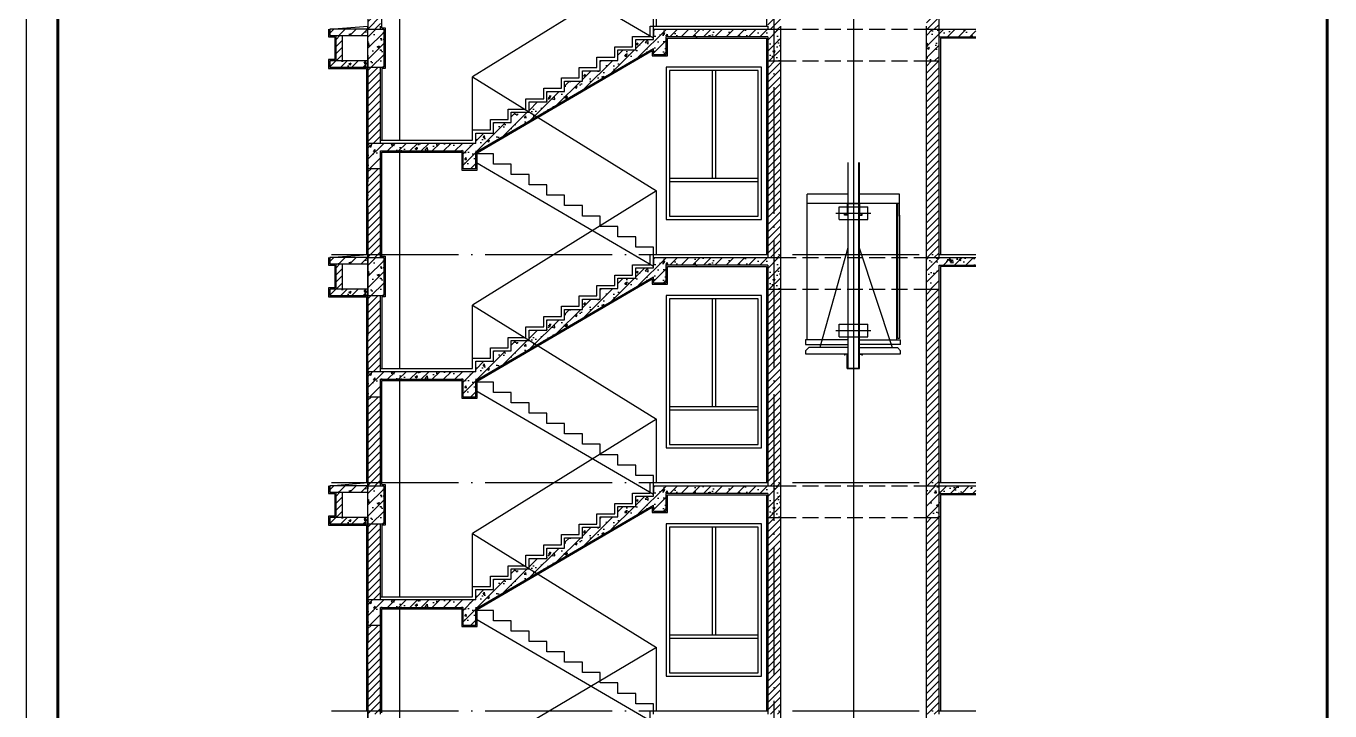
# Model space of a CAD drawing. Extents: x -1041549 to 749950, y -354245 to 17554.
# Drawn here: x -733762 to -713219, y -229986 to -219186 of the extents above; entities that cross this region are included whole.
import ezdxf

# ---------------------------------------------------------------- set-up
doc = ezdxf.new("R2010")
doc.units = 0
doc.header["$LTSCALE"] = 1000
doc.header["$MEASUREMENT"] = 0
doc.linetypes.add('DASH', pattern=[0.35, 0.25, -0.1])
doc.linetypes.add('DOTE', pattern=[2.42, 2, -0.2, 0.02, -0.2])
for name, color, linetype in [('DOTE', 1, 'Continuous'), ('FIT', 1, 'Continuous'), ('PUB_TITLE', 4, 'Continuous'), ('S_STAIR', 2, 'Continuous'), ('WALL', 4, 'Continuous')]:
    doc.layers.add(name, color=color, linetype=linetype)
pattern_1 = [(45, (-84822.1, -167830.22), (-88.388348, 88.388348), []), (50, (-84822.1, -167830.22), (358.63009, -31.37607), [37.5, -412.5]), (355, (-84822.1, -167830.22), (-69.37567, 376.09607), [30, -330]), (100.4514, (-84792.2, -167832.84), (289.2547, 344.71977), [31.8701, -350.57106]), (46.1842, (-84822.1, -167730.2), (533.62052, -82.7595), [56.25, -618.75]), (96.6356, (-84777.63, -167737.1), (467.33135, 487.05894), [47.80514, -525.8565]), (351.1842, (-84822.1, -167730.2), (467.33097, 487.0593), [45, -495]), (21, (-84772.1, -167755.22), (298.45353, -201.30945), [37.5, -412.5]), (326, (-84772.1, -167755.22), (121.65767, 362.57502), [30, -330]), (71.4514, (-84747.23, -167772), (420.11131, 161.26525), [31.8701, -350.57106]), (37.5, (-84822.1, -167830.22), (6.079928, 166.446927), [0, -326, 0, -335, 0, -331.25]), (7.5, (-84822.1, -167830.22), (131.53477, 197.205856), [0, -191, 0, -318.5, 0, -126.25]), (327.5, (-84933.6, -167830.22), (266.911218, -11.277436), [0, -125, 0, -390, 0, -517.5]), (317.5, (-84983.6, -167830.22), (291.593085, 50.05249), [0, -162.5, 0, -259, 0, -367.5])]
pattern_2 = [(45, (-84822.1, -164230.22), (-88.388348, 88.388348), []), (50, (-84822.1, -164230.22), (358.63009, -31.37607), [37.5, -412.5]), (355, (-84822.1, -164230.22), (-69.37567, 376.09607), [30, -330]), (100.4514, (-84792.2, -164232.84), (289.2547, 344.71977), [31.8701, -350.57106]), (46.1842, (-84822.1, -164130.2), (533.62052, -82.7595), [56.25, -618.75]), (96.6356, (-84777.63, -164137.1), (467.33135, 487.05894), [47.80514, -525.8565]), (351.1842, (-84822.1, -164130.2), (467.33097, 487.0593), [45, -495]), (21, (-84772.1, -164155.22), (298.45353, -201.30945), [37.5, -412.5]), (326, (-84772.1, -164155.22), (121.65767, 362.57502), [30, -330]), (71.4514, (-84747.23, -164172), (420.11131, 161.26525), [31.8701, -350.57106]), (37.5, (-84822.1, -164230.22), (6.079928, 166.446927), [0, -326, 0, -335, 0, -331.25]), (7.5, (-84822.1, -164230.22), (131.53477, 197.205856), [0, -191, 0, -318.5, 0, -126.25]), (327.5, (-84933.6, -164230.22), (266.911218, -11.277436), [0, -125, 0, -390, 0, -517.5]), (317.5, (-84983.6, -164230.22), (291.593085, 50.05249), [0, -162.5, 0, -259, 0, -367.5])]
pattern_3 = [(45, (-84822.1, -160630.22), (-88.388348, 88.388348), []), (50, (-84822.1, -160630.22), (358.63009, -31.37607), [37.5, -412.5]), (355, (-84822.1, -160630.22), (-69.37567, 376.09607), [30, -330]), (100.4514, (-84792.2, -160632.84), (289.2547, 344.71977), [31.8701, -350.57106]), (46.1842, (-84822.1, -160530.2), (533.62052, -82.7595), [56.25, -618.75]), (96.6356, (-84777.63, -160537.1), (467.33135, 487.05894), [47.80514, -525.8565]), (351.1842, (-84822.1, -160530.2), (467.33097, 487.0593), [45, -495]), (21, (-84772.1, -160555.22), (298.45353, -201.30945), [37.5, -412.5]), (326, (-84772.1, -160555.22), (121.65767, 362.57502), [30, -330]), (71.4514, (-84747.23, -160572), (420.11131, 161.26525), [31.8701, -350.57106]), (37.5, (-84822.1, -160630.22), (6.079928, 166.446927), [0, -326, 0, -335, 0, -331.25]), (7.5, (-84822.1, -160630.22), (131.53477, 197.205856), [0, -191, 0, -318.5, 0, -126.25]), (327.5, (-84933.6, -160630.22), (266.911218, -11.277436), [0, -125, 0, -390, 0, -517.5]), (317.5, (-84983.6, -160630.22), (291.593085, 50.05249), [0, -162.5, 0, -259, 0, -367.5])]
pattern_4 = [(45, (-193013.43, -165294.83), (-88.388348, 88.388348), []), (50, (-193013.43, -165294.83), (358.63009, -31.37607), [37.5, -412.5]), (355, (-193013.43, -165294.83), (-69.37567, 376.09607), [30, -330]), (100.4514, (-192983.55, -165297.44), (289.2547, 344.71977), [31.8701, -350.57106]), (46.1842, (-193013.43, -165194.83), (533.62052, -82.7595), [56.25, -618.75]), (96.6356, (-192968.97, -165201.7), (467.33135, 487.05894), [47.80514, -525.8565]), (351.1842, (-193013.43, -165194.8), (467.331, 487.0593), [45, -495]), (21, (-192963.43, -165219.83), (298.45353, -201.30945), [37.5, -412.5]), (326, (-192963.43, -165219.83), (121.65767, 362.57502), [30, -330]), (71.4514, (-192938.56, -165236.6), (420.11131, 161.26525), [31.8701, -350.57106]), (37.5, (-193013.43, -165294.83), (6.079928, 166.446927), [0, -326, 0, -335, 0, -331.25]), (7.5, (-193013.43, -165294.83), (131.53477, 197.205856), [0, -191, 0, -318.5, 0, -126.25]), (327.5, (-193124.93, -165294.83), (266.911218, -11.277436), [0, -125, 0, -390, 0, -517.5]), (317.5, (-193174.93, -165294.83), (291.59308, 50.05249), [0, -162.5, 0, -259, 0, -367.5])]
pattern_5 = [(45, (-193013.43, -165294.83), (-56.126601, 56.126601), [])]
pattern_6 = [(45, (-193013.43, -161694.83), (-56.126601, 56.126601), [])]
pattern_7 = [(45, (-193013.43, -158094.83), (-56.126601, 56.126601), [])]
pattern_8 = [(45, (-193013.43, -154494.83), (-56.126601, 56.126601), [])]

msp = doc.modelspace()

# ---------------------------------------------------------------- hatches: boundary and pattern name
h = msp.add_hatch()
h.set_pattern_fill('ANSI31', color=8, scale=50)
h.set_pattern_definition(pattern_8)
h.paths.add_polyline_path([(-721876.4, -216135.8), (-722076.4, -216135.8), (-722076.4, -219185.7), (-722076.4, -219235.8), (-721876.4, -219235.8), (-721876.4, -219185.7)])
h = msp.add_hatch()
h.set_pattern_fill('ANSI31', color=8, scale=50)
h.set_pattern_definition(pattern_8)
h.paths.add_polyline_path([(-719376.4, -216135.8), (-719576.4, -216135.8), (-719576.4, -219185.7), (-719576.4, -219235.8), (-719376.4, -219235.8), (-719376.4, -219185.7)])
h = msp.add_hatch()
h.set_pattern_fill('ANSI31', color=8, scale=50)
h.set_pattern_definition([(45, (-193013.43, -166894.91), (-56.126601, 56.126601), [])])
h.paths.add_polyline_path([(-728176.4, -217835.8), (-728376.4, -217835.8), (-728376.4, -219235.7), (-728176.4, -219235.7)])
h = msp.add_hatch()
h.set_pattern_fill('钢筋混凝土', color=8, scale=50)
h.set_pattern_definition(pattern_3)
h.paths.add_polyline_path([(-728976.4, -219235.7), (-728376.4, -219235.7), (-728376.4, -219335.7), (-728976.4, -219335.7)])
h = msp.add_hatch()
h.set_pattern_fill('ANSI31', color=8, scale=50)
h.set_pattern_definition([(45, (-84822.1, -160630.22), (-56.126601, 56.126601), [])])
h.paths.add_polyline_path([(-728876.4, -219335.7), (-728776.4, -219335.7), (-728776.4, -219735.7), (-728876.4, -219735.7)])
h = msp.add_hatch()
h.set_pattern_fill('钢筋混凝土', color=8, scale=50)
h.set_pattern_definition([(45, (-193013.43, -168894.83), (-88.388348, 88.388348), []), (50, (-193013.43, -168894.83), (358.63009, -31.37607), [37.5, -412.5]), (355, (-193013.43, -168894.83), (-69.37567, 376.09607), [30, -330]), (100.4514, (-192983.55, -168897.44), (289.2547, 344.71977), [31.8701, -350.57106]), (46.1842, (-193013.43, -168794.83), (533.62052, -82.7595), [56.25, -618.75]), (96.6356, (-192968.97, -168801.7), (467.33135, 487.05894), [47.80514, -525.8565]), (351.1842, (-193013.43, -168794.8), (467.331, 487.0593), [45, -495]), (21, (-192963.43, -168819.83), (298.45353, -201.30945), [37.5, -412.5]), (326, (-192963.43, -168819.83), (121.65767, 362.57502), [30, -330]), (71.4514, (-192938.56, -168836.6), (420.11131, 161.26525), [31.8701, -350.57106]), (37.5, (-193013.43, -168894.83), (6.079928, 166.446927), [0, -326, 0, -335, 0, -331.25]), (7.5, (-193013.43, -168894.83), (131.53477, 197.205856), [0, -191, 0, -318.5, 0, -126.25]), (327.5, (-193124.93, -168894.83), (266.911218, -11.277436), [0, -125, 0, -390, 0, -517.5]), (317.5, (-193174.93, -168894.83), (291.59308, 50.05249), [0, -162.5, 0, -259, 0, -367.5])])
h.paths.add_polyline_path([(-728126.4, -219235.7), (-728376.4, -219235.7), (-728376.4, -219335.7), (-728376.4, -219835.7), (-728126.4, -219835.7)])
h = msp.add_hatch()
h.set_pattern_fill('钢筋混凝土', color=8, scale=50)
h.set_pattern_definition([(45, (-193013.43, -158094.83), (-88.388348, 88.388348), []), (50, (-193013.43, -158094.83), (358.63009, -31.37607), [37.5, -412.5]), (355, (-193013.43, -158094.83), (-69.37567, 376.09607), [30, -330]), (100.4514, (-192983.55, -158097.44), (289.2547, 344.71977), [31.8701, -350.57106]), (46.1842, (-193013.43, -157994.83), (533.62052, -82.7595), [56.25, -618.75]), (96.6356, (-192968.97, -158001.7), (467.33135, 487.05894), [47.80514, -525.8565]), (351.1842, (-193013.43, -157994.8), (467.331, 487.0593), [45, -495]), (21, (-192963.43, -158019.83), (298.45353, -201.30945), [37.5, -412.5]), (326, (-192963.43, -158019.83), (121.65767, 362.57502), [30, -330]), (71.4514, (-192938.56, -158036.6), (420.11131, 161.26525), [31.8701, -350.57106]), (37.5, (-193013.43, -158094.83), (6.079928, 166.446927), [0, -326, 0, -335, 0, -331.25]), (7.5, (-193013.43, -158094.83), (131.53477, 197.205856), [0, -191, 0, -318.5, 0, -126.25]), (327.5, (-193124.93, -158094.83), (266.911218, -11.277436), [0, -125, 0, -390, 0, -517.5]), (317.5, (-193174.93, -158094.83), (291.59308, 50.05249), [0, -162.5, 0, -259, 0, -367.5])])
h.paths.add_polyline_path([(-723876.4, -219538.4), (-723876.4, -219635.8), (-723676.4, -219635.8), (-723676.4, -219355.8), (-722076.4, -219355.8), (-722076.4, -219735.8), (-721876.4, -219735.8), (-721876.4, -219235.8), (-722076.4, -219235.8), (-723876.4, -219235.8), (-723876.4, -219355.8), (-723876.4, -219399.4), (-724156.4, -219399.4), (-724156.4, -219563), (-724436.4, -219563), (-724436.4, -219726.7), (-724716.4, -219726.7), (-724716.4, -219890.3), (-724996.4, -219890.3), (-724996.4, -220053.9), (-725276.4, -220053.9), (-725276.4, -220217.6), (-725556.4, -220217.6), (-725556.4, -220381.2), (-725836.4, -220381.2), (-725836.4, -220544.9), (-726116.4, -220544.9), (-726116.4, -220708.5), (-726396.4, -220708.5), (-726396.4, -220872.1), (-726676.4, -220872.1), (-726676.4, -221035.8), (-728176.4, -221035.8), (-728376.4, -221035.8), (-728376.4, -221435.8), (-728176.4, -221435.8), (-728176.4, -221155.8), (-726876.4, -221155.8), (-726876.4, -221435.8), (-726676.4, -221435.8), (-726676.4, -221174.8)])
h = msp.add_hatch()
h.set_pattern_fill('钢筋混凝土', color=8, scale=50)
h.set_pattern_definition(pattern_4)
h.paths.add_polyline_path([(-719376.4, -219355.8), (-718799, -219355.8), (-718799, -219235.8), (-719376.4, -219235.8), (-719576.4, -219235.8), (-719576.4, -219735.8), (-719376.4, -219735.8)])
h = msp.add_hatch()
h.set_pattern_fill('钢筋混凝土', color=8, scale=50)
h.set_pattern_definition(pattern_3)
h.paths.add_polyline_path([(-728976.4, -219735.7), (-728376.4, -219735.7), (-728376.4, -219835.7), (-728976.4, -219835.7)])
h = msp.add_hatch()
h.set_pattern_fill('ANSI31', color=8, scale=50)
h.set_pattern_definition(pattern_7)
h.paths.add_polyline_path([(-721876.4, -219735.8), (-722076.4, -219735.8), (-722076.4, -222785.7), (-722076.4, -222835.8), (-721876.4, -222835.8), (-721876.4, -222785.7)])
h = msp.add_hatch()
h.set_pattern_fill('ANSI31', color=8, scale=50)
h.set_pattern_definition(pattern_7)
h.paths.add_polyline_path([(-719376.4, -219735.8), (-719576.4, -219735.8), (-719576.4, -222785.7), (-719576.4, -222835.8), (-719376.4, -222835.8), (-719376.4, -222785.7)])
h = msp.add_hatch()
h.set_pattern_fill('ANSI31', color=8, scale=50)
h.set_pattern_definition([(45, (-193013.43, -168894.83), (-56.126601, 56.126601), [])])
h.paths.add_polyline_path([(-728176.4, -219835.7), (-728376.4, -219835.7), (-728376.4, -221035.8), (-728176.4, -221035.8)])
h = msp.add_hatch()
h.set_pattern_fill('ANSI31', color=8, scale=50)
h.set_pattern_definition([(45, (-193013.43, -170494.91), (-56.126601, 56.126601), [])])
h.paths.add_polyline_path([(-728176.4, -221435.8), (-728376.4, -221435.8), (-728376.4, -222835.7), (-728176.4, -222835.7)])
h = msp.add_hatch()
h.set_pattern_fill('钢筋混凝土', color=8, scale=50)
h.set_pattern_definition(pattern_2)
h.paths.add_polyline_path([(-728976.4, -222835.7), (-728376.4, -222835.7), (-728376.4, -222935.7), (-728976.4, -222935.7)])
h = msp.add_hatch()
h.set_pattern_fill('钢筋混凝土', color=8, scale=50)
h.set_pattern_definition([(45, (-193013.43, -172494.83), (-88.388348, 88.388348), []), (50, (-193013.43, -172494.83), (358.63009, -31.37607), [37.5, -412.5]), (355, (-193013.43, -172494.83), (-69.37567, 376.09607), [30, -330]), (100.4514, (-192983.55, -172497.44), (289.2547, 344.71977), [31.8701, -350.57106]), (46.1842, (-193013.43, -172394.83), (533.62052, -82.7595), [56.25, -618.75]), (96.6356, (-192968.97, -172401.7), (467.33135, 487.05894), [47.80514, -525.8565]), (351.1842, (-193013.43, -172394.8), (467.331, 487.0593), [45, -495]), (21, (-192963.43, -172419.83), (298.45353, -201.30945), [37.5, -412.5]), (326, (-192963.43, -172419.83), (121.65767, 362.57502), [30, -330]), (71.4514, (-192938.56, -172436.6), (420.11131, 161.26525), [31.8701, -350.57106]), (37.5, (-193013.43, -172494.83), (6.079928, 166.446927), [0, -326, 0, -335, 0, -331.25]), (7.5, (-193013.43, -172494.83), (131.53477, 197.205856), [0, -191, 0, -318.5, 0, -126.25]), (327.5, (-193124.93, -172494.83), (266.911218, -11.277436), [0, -125, 0, -390, 0, -517.5]), (317.5, (-193174.93, -172494.83), (291.59308, 50.05249), [0, -162.5, 0, -259, 0, -367.5])])
h.paths.add_polyline_path([(-728126.4, -222835.7), (-728376.4, -222835.7), (-728376.4, -222935.7), (-728376.4, -223435.7), (-728126.4, -223435.7)])
h = msp.add_hatch()
h.set_pattern_fill('钢筋混凝土', color=8, scale=50)
h.set_pattern_definition([(45, (-193013.43, -161694.83), (-88.388348, 88.388348), []), (50, (-193013.43, -161694.83), (358.63009, -31.37607), [37.5, -412.5]), (355, (-193013.43, -161694.83), (-69.37567, 376.09607), [30, -330]), (100.4514, (-192983.55, -161697.44), (289.2547, 344.71977), [31.8701, -350.57106]), (46.1842, (-193013.43, -161594.83), (533.62052, -82.7595), [56.25, -618.75]), (96.6356, (-192968.97, -161601.7), (467.33135, 487.05894), [47.80514, -525.8565]), (351.1842, (-193013.43, -161594.8), (467.331, 487.0593), [45, -495]), (21, (-192963.43, -161619.83), (298.45353, -201.30945), [37.5, -412.5]), (326, (-192963.43, -161619.83), (121.65767, 362.57502), [30, -330]), (71.4514, (-192938.56, -161636.6), (420.11131, 161.26525), [31.8701, -350.57106]), (37.5, (-193013.43, -161694.83), (6.079928, 166.446927), [0, -326, 0, -335, 0, -331.25]), (7.5, (-193013.43, -161694.83), (131.53477, 197.205856), [0, -191, 0, -318.5, 0, -126.25]), (327.5, (-193124.93, -161694.83), (266.911218, -11.277436), [0, -125, 0, -390, 0, -517.5]), (317.5, (-193174.93, -161694.83), (291.59308, 50.05249), [0, -162.5, 0, -259, 0, -367.5])])
h.paths.add_polyline_path([(-723876.4, -223138.4), (-723876.4, -223235.8), (-723676.4, -223235.8), (-723676.4, -222955.8), (-722076.4, -222955.8), (-722076.4, -223335.8), (-721876.4, -223335.8), (-721876.4, -222835.8), (-722076.4, -222835.8), (-723876.4, -222835.8), (-723876.4, -222955.8), (-723876.4, -222999.4), (-724156.4, -222999.4), (-724156.4, -223163), (-724436.4, -223163), (-724436.4, -223326.7), (-724716.4, -223326.7), (-724716.4, -223490.3), (-724996.4, -223490.3), (-724996.4, -223653.9), (-725276.4, -223653.9), (-725276.4, -223817.6), (-725556.4, -223817.6), (-725556.4, -223981.2), (-725836.4, -223981.2), (-725836.4, -224144.9), (-726116.4, -224144.9), (-726116.4, -224308.5), (-726396.4, -224308.5), (-726396.4, -224472.1), (-726676.4, -224472.1), (-726676.4, -224635.8), (-728176.4, -224635.8), (-728376.4, -224635.8), (-728376.4, -225035.8), (-728176.4, -225035.8), (-728176.4, -224755.8), (-726876.4, -224755.8), (-726876.4, -225035.8), (-726676.4, -225035.8), (-726676.4, -224774.8)])
h = msp.add_hatch()
h.set_pattern_fill('钢筋混凝土', color=8, scale=50)
h.set_pattern_definition(pattern_4)
h.paths.add_polyline_path([(-719376.4, -222955.8), (-718799, -222955.8), (-718799, -222835.8), (-719376.4, -222835.8), (-719576.4, -222835.8), (-719576.4, -223335.8), (-719376.4, -223335.8)])
h = msp.add_hatch()
h.set_pattern_fill('ANSI31', color=8, scale=50)
h.set_pattern_definition([(45, (-84822.1, -164230.22), (-56.126601, 56.126601), [])])
h.paths.add_polyline_path([(-728876.4, -222935.7), (-728776.4, -222935.7), (-728776.4, -223335.7), (-728876.4, -223335.7)])
h = msp.add_hatch()
h.set_pattern_fill('钢筋混凝土', color=8, scale=50)
h.set_pattern_definition(pattern_2)
h.paths.add_polyline_path([(-728976.4, -223335.7), (-728376.4, -223335.7), (-728376.4, -223435.7), (-728976.4, -223435.7)])
h = msp.add_hatch()
h.set_pattern_fill('ANSI31', color=8, scale=50)
h.set_pattern_definition([(45, (-193013.43, -172494.83), (-56.126601, 56.126601), [])])
h.paths.add_polyline_path([(-728176.4, -223435.7), (-728376.4, -223435.7), (-728376.4, -224635.8), (-728176.4, -224635.8)])
h = msp.add_hatch()
h.set_pattern_fill('ANSI31', color=8, scale=50)
h.set_pattern_definition(pattern_6)
h.paths.add_polyline_path([(-721876.4, -223335.8), (-722076.4, -223335.8), (-722076.4, -226385.7), (-722076.4, -226435.8), (-721876.4, -226435.8), (-721876.4, -226385.7)])
h = msp.add_hatch()
h.set_pattern_fill('ANSI31', color=8, scale=50)
h.set_pattern_definition(pattern_6)
h.paths.add_polyline_path([(-719376.4, -223335.8), (-719576.4, -223335.8), (-719576.4, -226385.7), (-719576.4, -226435.8), (-719376.4, -226435.8), (-719376.4, -226385.7)])
h = msp.add_hatch()
h.set_pattern_fill('ANSI31', color=8, scale=50)
h.set_pattern_definition([(45, (-193013.43, -174094.91), (-56.126601, 56.126601), [])])
h.paths.add_polyline_path([(-728176.4, -225035.8), (-728376.4, -225035.8), (-728376.4, -226435.7), (-728176.4, -226435.7)])
h = msp.add_hatch()
h.set_pattern_fill('钢筋混凝土', color=8, scale=50)
h.set_pattern_definition(pattern_1)
h.paths.add_polyline_path([(-728976.4, -226435.7), (-728376.4, -226435.7), (-728376.4, -226535.7), (-728976.4, -226535.7)])
h = msp.add_hatch()
h.set_pattern_fill('ANSI31', color=8, scale=50)
h.set_pattern_definition([(45, (-84822.1, -167830.22), (-56.126601, 56.126601), [])])
h.paths.add_polyline_path([(-728876.4, -226535.7), (-728776.4, -226535.7), (-728776.4, -226935.7), (-728876.4, -226935.7)])
h = msp.add_hatch()
h.set_pattern_fill('钢筋混凝土', color=8, scale=50)
h.set_pattern_definition([(45, (-193013.43, -176094.83), (-88.388348, 88.388348), []), (50, (-193013.43, -176094.83), (358.63009, -31.37607), [37.5, -412.5]), (355, (-193013.43, -176094.83), (-69.37567, 376.09607), [30, -330]), (100.4514, (-192983.55, -176097.44), (289.2547, 344.71977), [31.8701, -350.57106]), (46.1842, (-193013.43, -175994.83), (533.62052, -82.7595), [56.25, -618.75]), (96.6356, (-192968.97, -176001.7), (467.33135, 487.05894), [47.80514, -525.8565]), (351.1842, (-193013.43, -175994.8), (467.331, 487.0593), [45, -495]), (21, (-192963.43, -176019.83), (298.45353, -201.30945), [37.5, -412.5]), (326, (-192963.43, -176019.83), (121.65767, 362.57502), [30, -330]), (71.4514, (-192938.56, -176036.6), (420.11131, 161.26525), [31.8701, -350.57106]), (37.5, (-193013.43, -176094.83), (6.079928, 166.446927), [0, -326, 0, -335, 0, -331.25]), (7.5, (-193013.43, -176094.83), (131.53477, 197.205856), [0, -191, 0, -318.5, 0, -126.25]), (327.5, (-193124.93, -176094.83), (266.911218, -11.277436), [0, -125, 0, -390, 0, -517.5]), (317.5, (-193174.93, -176094.83), (291.59308, 50.05249), [0, -162.5, 0, -259, 0, -367.5])])
h.paths.add_polyline_path([(-728126.4, -226435.7), (-728376.4, -226435.7), (-728376.4, -226535.7), (-728376.4, -227035.7), (-728126.4, -227035.7)])
h = msp.add_hatch()
h.set_pattern_fill('钢筋混凝土', color=8, scale=50)
h.set_pattern_definition(pattern_4)
h.paths.add_polyline_path([(-723876.4, -226738.4), (-723876.4, -226835.8), (-723676.4, -226835.8), (-723676.4, -226555.8), (-722076.4, -226555.8), (-722076.4, -226935.8), (-721876.4, -226935.8), (-721876.4, -226435.8), (-722076.4, -226435.8), (-723876.4, -226435.8), (-723876.4, -226555.8), (-723876.4, -226599.4), (-724156.4, -226599.4), (-724156.4, -226763), (-724436.4, -226763), (-724436.4, -226926.7), (-724716.4, -226926.7), (-724716.4, -227090.3), (-724996.4, -227090.3), (-724996.4, -227253.9), (-725276.4, -227253.9), (-725276.4, -227417.6), (-725556.4, -227417.6), (-725556.4, -227581.2), (-725836.4, -227581.2), (-725836.4, -227744.9), (-726116.4, -227744.9), (-726116.4, -227908.5), (-726396.4, -227908.5), (-726396.4, -228072.1), (-726676.4, -228072.1), (-726676.4, -228235.8), (-728176.4, -228235.8), (-728376.4, -228235.8), (-728376.4, -228635.8), (-728176.4, -228635.8), (-728176.4, -228355.8), (-726876.4, -228355.8), (-726876.4, -228635.8), (-726676.4, -228635.8), (-726676.4, -228374.8)])
h = msp.add_hatch()
h.set_pattern_fill('钢筋混凝土', color=8, scale=50)
h.set_pattern_definition(pattern_4)
h.paths.add_polyline_path([(-719376.4, -226555.8), (-718799, -226555.8), (-718799, -226435.8), (-719376.4, -226435.8), (-719576.4, -226435.8), (-719576.4, -226935.8), (-719376.4, -226935.8)])
h = msp.add_hatch()
h.set_pattern_fill('钢筋混凝土', color=8, scale=50)
h.set_pattern_definition(pattern_1)
h.paths.add_polyline_path([(-728976.4, -226935.7), (-728376.4, -226935.7), (-728376.4, -227035.7), (-728976.4, -227035.7)])
h = msp.add_hatch()
h.set_pattern_fill('ANSI31', color=8, scale=50)
h.set_pattern_definition(pattern_5)
h.paths.add_polyline_path([(-721876.4, -226935.8), (-722076.4, -226935.8), (-722076.4, -229985.7), (-722076.4, -230035.8), (-721876.4, -230035.8), (-721876.4, -229985.7)])
h = msp.add_hatch()
h.set_pattern_fill('ANSI31', color=8, scale=50)
h.set_pattern_definition(pattern_5)
h.paths.add_polyline_path([(-719376.4, -226935.8), (-719576.4, -226935.8), (-719576.4, -229985.7), (-719576.4, -230035.8), (-719376.4, -230035.8), (-719376.4, -229985.7)])
h = msp.add_hatch()
h.set_pattern_fill('ANSI31', color=8, scale=50)
h.set_pattern_definition([(45, (-193013.43, -176094.83), (-56.126601, 56.126601), [])])
h.paths.add_polyline_path([(-728176.4, -227035.7), (-728376.4, -227035.7), (-728376.4, -228235.8), (-728176.4, -228235.8)])
h = msp.add_hatch()
h.set_pattern_fill('ANSI31', color=8, scale=50)
h.set_pattern_definition([(45, (-193013.43, -177694.91), (-56.126601, 56.126601), [])])
h.paths.add_polyline_path([(-728176.4, -228635.8), (-728376.4, -228635.8), (-728376.4, -230035.7), (-728176.4, -230035.7)])

# ---------------------------------------------------------------- linework, layer by layer
for p, q in [((-727876.4, -217555.8), (-727876.4, -220985.8)), ((-727876.4, -221175.8), (-727876.4, -224585.8)), ((-727876.4, -224775.8), (-727876.4, -228185.8)), ((-727876.4, -228375.8), (-727876.4, -231537.7))]:
    msp.add_line(p, q)
at = {"color": 3}
for p, q in [((-723826.4, -218185.8), (-726726.4, -219985.8)), ((-723826.4, -219185.8), (-723826.4, -218185.8)), ((-726726.4, -220985.8), (-726726.4, -219985.8)), ((-726726.4, -219985.8), (-723826.4, -221785.8)), ((-723826.4, -221785.8), (-726726.4, -223585.8)), ((-723826.4, -222785.8), (-723826.4, -221785.8)), ((-726726.4, -224585.8), (-726726.4, -223585.8)), ((-726726.4, -223585.8), (-723826.4, -225385.8)), ((-723826.4, -225385.8), (-726726.4, -227185.8)), ((-723826.4, -226385.8), (-723826.4, -225385.8)), ((-726726.4, -228185.8), (-726726.4, -227185.8)), ((-726726.4, -227185.8), (-723826.4, -228985.7)), ((-723826.4, -228985.7), (-726446.4, -230537.7)), ((-723826.4, -229985.7), (-723826.4, -228985.7))]:
    msp.add_line(p, q, dxfattribs=at)
at = {"color": 8, "linetype": 'DASH'}
for p, q in [((-721876.4, -219235.8), (-719576.4, -219235.8)), ((-721876.4, -219735.8), (-719576.4, -219735.8)), ((-721876.4, -222835.8), (-719576.4, -222835.8)), ((-721876.4, -223335.8), (-719576.4, -223335.8)), ((-721876.4, -226435.8), (-719576.4, -226435.8)), ((-721876.4, -226935.8), (-719576.4, -226935.8))]:
    msp.add_line(p, q, dxfattribs=at)
at = {"color": 4}
for p, q in [((-722951.4, -219885.7), (-722951.4, -221585.7)), ((-722901.4, -219885.7), (-722901.4, -221585.7)), ((-723626.4, -221585.7), (-722226.4, -221585.7)), ((-723626.4, -221635.7), (-722226.4, -221635.7)), ((-722951.4, -223485.7), (-722951.4, -225185.7)), ((-722901.4, -223485.7), (-722901.4, -225185.7)), ((-723626.4, -225185.7), (-722226.4, -225185.7)), ((-723626.4, -225235.7), (-722226.4, -225235.7)), ((-722951.4, -227085.7), (-722951.4, -228785.7)), ((-722901.4, -227085.7), (-722901.4, -228785.7)), ((-723626.4, -228785.7), (-722226.4, -228785.7)), ((-723626.4, -228835.7), (-722226.4, -228835.7))]:
    msp.add_line(p, q, dxfattribs=at)
at = {"color": 8}
for points in [[(-728156.4, -219215.7), (-728156.4, -217575.8), (-726896.4, -217575.8), (-726896.4, -217855.8), (-726656.4, -217855.8), (-726656.4, -217586.2), (-723896.4, -215973.2), (-723896.4, -216055.8), (-723656.4, -216055.8), (-723656.4, -215775.8), (-722096.4, -215775.8), (-722096.4, -219185.7)], [(-728176.4, -220985.8), (-726726.4, -220985.8), (-726726.4, -220822.1), (-726446.4, -220822.1), (-726446.4, -220658.5), (-726166.4, -220658.5), (-726166.4, -220494.9), (-725886.4, -220494.9), (-725886.4, -220331.2), (-725606.4, -220331.2), (-725606.4, -220167.6), (-725326.4, -220167.6), (-725326.4, -220003.9), (-725046.4, -220003.9), (-725046.4, -219840.3), (-724766.4, -219840.3), (-724766.4, -219676.7), (-724486.4, -219676.7), (-724486.4, -219513), (-724206.4, -219513), (-724206.4, -219349.4), (-723926.4, -219349.4), (-723926.4, -219185.8), (-722076.4, -219185.8)], [(-728996.4, -219235.7), (-728996.4, -219355.7), (-728896.4, -219355.7), (-728896.4, -219715.7), (-728996.4, -219715.7), (-728996.4, -219855.7), (-728396.4, -219855.7), (-728396.4, -222785.7)], [(-728156.4, -219215.7), (-728106.4, -219215.7), (-728106.4, -219855.7), (-728156.4, -219855.7), (-728156.4, -220985.8)], [(-728156.4, -222835.7), (-728156.4, -221175.8), (-726896.4, -221175.8), (-726896.4, -221455.8), (-726656.4, -221455.8), (-726656.4, -221186.2), (-723896.4, -219573.2), (-723896.4, -219655.8), (-723656.4, -219655.8), (-723656.4, -219375.8), (-722096.4, -219375.8), (-722096.4, -222785.7)], [(-718799, -219375.8), (-719356.4, -219375.8), (-719356.4, -222785.7)], [(-728996.4, -222835.7), (-728996.4, -222955.7), (-728896.4, -222955.7), (-728896.4, -223315.7), (-728996.4, -223315.7), (-728996.4, -223455.7), (-728396.4, -223455.7), (-728396.4, -226385.7)], [(-728176.4, -224585.8), (-726726.4, -224585.8), (-726726.4, -224422.1), (-726446.4, -224422.1), (-726446.4, -224258.5), (-726166.4, -224258.5), (-726166.4, -224094.9), (-725886.4, -224094.9), (-725886.4, -223931.2), (-725606.4, -223931.2), (-725606.4, -223767.6), (-725326.4, -223767.6), (-725326.4, -223603.9), (-725046.4, -223603.9), (-725046.4, -223440.3), (-724766.4, -223440.3), (-724766.4, -223276.7), (-724486.4, -223276.7), (-724486.4, -223113), (-724206.4, -223113), (-724206.4, -222949.4), (-723926.4, -222949.4), (-723926.4, -222785.8), (-722076.4, -222785.8)], [(-728176.4, -222815.7), (-728106.4, -222815.7), (-728106.4, -223455.7), (-728156.4, -223455.7), (-728156.4, -224585.8)], [(-719376.4, -222785.7), (-718799, -222785.7)], [(-728156.4, -226415.7), (-728156.4, -224775.8), (-726896.4, -224775.8), (-726896.4, -225055.8), (-726656.4, -225055.8), (-726656.4, -224786.2), (-723896.4, -223173.2), (-723896.4, -223255.8), (-723656.4, -223255.8), (-723656.4, -222975.8), (-722096.4, -222975.8), (-722096.4, -226385.7)], [(-718799, -222975.8), (-719356.4, -222975.8), (-719356.4, -226385.7)], [(-728996.4, -226435.7), (-728996.4, -226555.7), (-728896.4, -226555.7), (-728896.4, -226915.7), (-728996.4, -226915.7), (-728996.4, -227055.7), (-728396.4, -227055.7), (-728396.4, -229985.7)], [(-728176.4, -228185.8), (-726726.4, -228185.8), (-726726.4, -228022.1), (-726446.4, -228022.1), (-726446.4, -227858.5), (-726166.4, -227858.5), (-726166.4, -227694.9), (-725886.4, -227694.9), (-725886.4, -227531.2), (-725606.4, -227531.2), (-725606.4, -227367.6), (-725326.4, -227367.6), (-725326.4, -227203.9), (-725046.4, -227203.9), (-725046.4, -227040.3), (-724766.4, -227040.3), (-724766.4, -226876.7), (-724486.4, -226876.7), (-724486.4, -226713), (-724206.4, -226713), (-724206.4, -226549.4), (-723926.4, -226549.4), (-723926.4, -226385.8), (-722076.4, -226385.8)], [(-728156.4, -226415.7), (-728106.4, -226415.7), (-728106.4, -227055.7), (-728156.4, -227055.7), (-728156.4, -228185.8)], [(-728156.4, -230015.7), (-728156.4, -228375.8), (-726896.4, -228375.8), (-726896.4, -228655.8), (-726656.4, -228655.8), (-726656.4, -228386.2), (-723896.4, -226773.2), (-723896.4, -226855.8), (-723656.4, -226855.8), (-723656.4, -226575.8), (-722096.4, -226575.8), (-722096.4, -229985.8)], [(-719376.4, -226385.7), (-718799, -226385.7)], [(-718799, -226575.8), (-719356.4, -226575.8), (-719356.4, -229985.7)], [(-728176.4, -231537.7), (-726446.4, -231537.7), (-726446.4, -231382.5), (-726166.4, -231382.5), (-726166.4, -231227.3), (-725886.4, -231227.3), (-725886.4, -231072.1), (-725606.4, -231072.1), (-725606.4, -230916.9), (-725326.4, -230916.9), (-725326.4, -230761.7), (-725046.4, -230761.7), (-725046.4, -230606.5), (-724766.4, -230606.5), (-724766.4, -230451.3), (-724486.4, -230451.3), (-724486.4, -230296.1), (-724206.4, -230296.1), (-724206.4, -230140.9), (-723926.4, -230140.9), (-723926.4, -229985.7), (-722076.4, -229985.8)], [(-719376.4, -229985.7), (-718799, -229985.7)]]:
    msp.add_lwpolyline(points, dxfattribs=at)
at = {"color": 2}
for points in [[(-722176.4, -219835.7), (-723676.4, -219835.7), (-723676.4, -222235.7), (-722176.4, -222235.7)], [(-722176.4, -223435.7), (-723676.4, -223435.7), (-723676.4, -225835.7), (-722176.4, -225835.7)], [(-722176.4, -227035.7), (-723676.4, -227035.7), (-723676.4, -229435.7), (-722176.4, -229435.7)]]:
    msp.add_lwpolyline(points, close=True, dxfattribs=at)
at = {"color": 4}
for points in [[(-722226.4, -219885.7), (-723626.4, -219885.7), (-723626.4, -222185.7), (-722226.4, -222185.7)], [(-722226.4, -223485.7), (-723626.4, -223485.7), (-723626.4, -225785.7), (-722226.4, -225785.7)], [(-722226.4, -227085.7), (-723626.4, -227085.7), (-723626.4, -229385.7), (-722226.4, -229385.7)]]:
    msp.add_lwpolyline(points, close=True, dxfattribs=at)
at = {"layer": 'DOTE', "linetype": 'DOTE'}
for p, q in [((-728376.4, -207544.1), (-728376.4, -234953.3)), ((-721976.4, -236668.4), (-721976.4, -207544.1)), ((-719376.4, -230035.8), (-719376.4, -212105.7)), ((-728948.4, -222785.7), (-718799, -222785.7)), ((-728948.4, -226385.7), (-718799, -226385.7)), ((-728948.4, -229985.7), (-718799, -229985.7))]:
    msp.add_line(p, q, dxfattribs=at)
at = {"layer": 'FIT', "color": 1}
for p, q in [((-720726.4, -218856), (-720726.4, -236145.7)), ((-720816.4, -221335.2), (-720816.4, -224585.2)), ((-720809.4, -224585.2), (-720809.4, -221335.2)), ((-720643.4, -224585.2), (-720643.4, -221335.2)), ((-720636.4, -221335.2), (-720636.4, -224585.2)), ((-721454.4, -224135.2), (-721454.4, -221835.2)), ((-720816.4, -221835.2), (-721454.4, -221835.2)), ((-719998.1, -221835.2), (-720636.4, -221835.2)), ((-719998.1, -222185.2), (-719998.1, -221835.2)), ((-720816.4, -221985.2), (-721454.4, -221985.2)), ((-720951.4, -222235.2), (-720951.4, -222035.2)), ((-720951.4, -222035.2), (-720501.4, -222035.2)), ((-720629.4, -221985.2), (-720823.4, -221985.2)), ((-720823.4, -221985.2), (-720823.4, -222160.2)), ((-720636.4, -221990.2), (-720816.4, -221990.2)), ((-719998.1, -221985.2), (-720636.4, -221985.2)), ((-720629.4, -221985.2), (-720629.4, -222160.2)), ((-720501.4, -222235.2), (-720501.4, -222035.2)), ((-720043.1, -224135.2), (-720043.1, -221985.2)), ((-720028.1, -224115.2), (-720028.1, -221985.2)), ((-721000.9, -222135.2), (-720454.4, -222135.2)), ((-720951.4, -222235.2), (-720501.4, -222235.2)), ((-720866.4, -222165.2), (-720866.4, -222145.2)), ((-720861.4, -222145.2), (-720866.4, -222145.2)), ((-720816.4, -222165.2), (-720866.4, -222165.2)), ((-720861.4, -222160.2), (-720861.4, -222145.2)), ((-720823.4, -222160.2), (-720861.4, -222160.2)), ((-720636.4, -222165.2), (-720586.4, -222165.2)), ((-720629.4, -222160.2), (-720591.4, -222160.2)), ((-720591.4, -222160.2), (-720591.4, -222145.2)), ((-720591.4, -222145.2), (-720586.4, -222145.2)), ((-720586.4, -222165.2), (-720586.4, -222145.2)), ((-719998.1, -222165.2), (-719998.1, -224115.2)), ((-720816.4, -222685.2), (-721253.2, -224255.2)), ((-720636.4, -222685.2), (-720114.4, -224255.2)), ((-720951.4, -224085.2), (-720951.4, -223885.2)), ((-720951.4, -223885.2), (-720501.4, -223885.2)), ((-720501.4, -224085.2), (-720501.4, -223885.2)), ((-721000.9, -223985.2), (-720454.4, -223985.2)), ((-720951.4, -224085.2), (-720501.4, -224085.2)), ((-719998.1, -224115.2), (-720028.1, -224115.2)), ((-721479.4, -224135.2), (-721479.4, -224205.2)), ((-720816.4, -224135.2), (-721479.4, -224135.2)), ((-721479.4, -224205.2), (-720816.4, -224205.2)), ((-721429.4, -224255.2), (-721479.4, -224305.2)), ((-721479.4, -224305.2), (-721479.4, -224355.2)), ((-720816.4, -224255.2), (-721429.4, -224255.2)), ((-720636.4, -224135.2), (-719983.1, -224135.2)), ((-719983.1, -224205.2), (-720636.4, -224205.2)), ((-720636.4, -224255.2), (-720033.1, -224255.2)), ((-720033.1, -224255.2), (-719983.1, -224305.2)), ((-719983.1, -224205.2), (-719983.1, -224135.2)), ((-719983.1, -224355.2), (-719983.1, -224305.2)), ((-721479.4, -224355.2), (-720816.4, -224355.2)), ((-720866.4, -224355.2), (-720866.4, -224375.2)), ((-720861.4, -224375.2), (-720866.4, -224375.2)), ((-720861.4, -224360.2), (-720861.4, -224375.2)), ((-720823.4, -224360.2), (-720861.4, -224360.2)), ((-720823.4, -224585.2), (-720823.4, -224360.2)), ((-720636.4, -224355.2), (-719983.1, -224355.2)), ((-720629.4, -224585.2), (-720629.4, -224360.2)), ((-720629.4, -224360.2), (-720591.4, -224360.2)), ((-720591.4, -224360.2), (-720591.4, -224375.2)), ((-720591.4, -224375.2), (-720586.4, -224375.2)), ((-720586.4, -224355.2), (-720586.4, -224375.2)), ((-720823.4, -224585.2), (-720629.4, -224585.2)), ((-720816.4, -224580.2), (-720636.4, -224580.2))]:
    msp.add_line(p, q, dxfattribs=at)
at = {"layer": 'PUB_TITLE'}
msp.add_lwpolyline([(-733761.6, -205794.1), (-733761.6, -242944.1), (-712761.6, -242944.1), (-712761.6, -205794.1)], close=True, dxfattribs=at)
at = {"layer": 'PUB_TITLE', "const_width": 50}
msp.add_lwpolyline([(-733261.6, -207044.1), (-733261.6, -242444.1), (-713261.6, -242444.1), (-713261.6, -207044.1)], close=True, dxfattribs=at)
at = {"layer": 'S_STAIR', "color": 9}
for p, q in [((-723876.4, -219374.8), (-726676.4, -217738.4)), ((-723876.4, -219235.8), (-723876.4, -219072.1)), ((-726396.4, -221199.4), (-726676.4, -221199.4)), ((-726396.4, -221363), (-726396.4, -221199.4)), ((-723876.4, -222974.8), (-726676.4, -221338.4)), ((-726116.4, -221363), (-726396.4, -221363)), ((-726116.4, -221526.7), (-726116.4, -221363)), ((-725836.4, -221526.7), (-726116.4, -221526.7)), ((-725836.4, -221690.3), (-725836.4, -221526.7)), ((-725556.4, -221690.3), (-725836.4, -221690.3)), ((-725556.4, -221853.9), (-725556.4, -221690.3)), ((-725276.4, -221853.9), (-725556.4, -221853.9)), ((-725276.4, -222017.6), (-725276.4, -221853.9)), ((-724996.4, -222017.6), (-725276.4, -222017.6)), ((-724996.4, -222181.2), (-724996.4, -222017.6)), ((-724716.4, -222181.2), (-724996.4, -222181.2)), ((-724716.4, -222344.9), (-724716.4, -222181.2)), ((-724436.4, -222344.9), (-724716.4, -222344.9)), ((-724436.4, -222508.5), (-724436.4, -222344.9)), ((-724156.4, -222508.5), (-724436.4, -222508.5)), ((-724156.4, -222672.1), (-724156.4, -222508.5)), ((-723876.4, -222672.1), (-724156.4, -222672.1)), ((-723876.4, -222835.8), (-723876.4, -222672.1)), ((-726396.4, -224799.4), (-726676.4, -224799.4)), ((-723876.4, -226574.8), (-726676.4, -224938.4)), ((-726396.4, -224963), (-726396.4, -224799.4)), ((-726116.4, -224963), (-726396.4, -224963)), ((-726116.4, -225126.7), (-726116.4, -224963)), ((-725836.4, -225126.7), (-726116.4, -225126.7)), ((-725836.4, -225290.3), (-725836.4, -225126.7)), ((-725556.4, -225290.3), (-725836.4, -225290.3)), ((-725556.4, -225453.9), (-725556.4, -225290.3)), ((-725276.4, -225453.9), (-725556.4, -225453.9)), ((-725276.4, -225617.6), (-725276.4, -225453.9)), ((-724996.4, -225617.6), (-725276.4, -225617.6)), ((-724996.4, -225781.2), (-724996.4, -225617.6)), ((-724716.4, -225781.2), (-724996.4, -225781.2)), ((-724716.4, -225944.9), (-724716.4, -225781.2)), ((-724436.4, -225944.9), (-724716.4, -225944.9)), ((-724436.4, -226108.5), (-724436.4, -225944.9)), ((-724156.4, -226108.5), (-724436.4, -226108.5)), ((-724156.4, -226272.1), (-724156.4, -226108.5)), ((-723876.4, -226272.1), (-724156.4, -226272.1)), ((-723876.4, -226435.8), (-723876.4, -226272.1)), ((-726396.4, -228399.4), (-726676.4, -228399.4)), ((-726396.4, -228563), (-726396.4, -228399.4)), ((-723876.4, -230174.8), (-726676.4, -228538.4)), ((-726116.4, -228563), (-726396.4, -228563)), ((-726116.4, -228726.7), (-726116.4, -228563)), ((-725836.4, -228726.7), (-726116.4, -228726.7)), ((-725836.4, -228890.3), (-725836.4, -228726.7)), ((-725556.4, -228890.3), (-725836.4, -228890.3)), ((-725556.4, -229053.9), (-725556.4, -228890.3)), ((-725276.4, -229053.9), (-725556.4, -229053.9)), ((-725276.4, -229217.6), (-725276.4, -229053.9)), ((-724996.4, -229217.6), (-725276.4, -229217.6)), ((-724996.4, -229381.2), (-724996.4, -229217.6)), ((-724716.4, -229381.2), (-724996.4, -229381.2)), ((-724716.4, -229544.9), (-724716.4, -229381.2)), ((-724436.4, -229544.9), (-724716.4, -229544.9)), ((-724436.4, -229708.5), (-724436.4, -229544.9)), ((-724156.4, -229708.5), (-724436.4, -229708.5)), ((-724156.4, -229872.1), (-724156.4, -229708.5)), ((-723876.4, -229872.1), (-724156.4, -229872.1)), ((-723876.4, -230035.8), (-723876.4, -229872.1))]:
    msp.add_line(p, q, dxfattribs=at)
at = {"layer": 'S_STAIR'}
for p, q in [((-723876.4, -219399.4), (-723876.4, -219235.8)), ((-723876.4, -219235.8), (-723876.4, -219355.8)), ((-723876.4, -219235.8), (-722076.4, -219235.8)), ((-722076.4, -219355.8), (-723676.4, -219355.8)), ((-723676.4, -219635.8), (-723676.4, -219355.8)), ((-726676.4, -221174.8), (-723876.4, -219538.4)), ((-724436.4, -219726.7), (-724436.4, -219563)), ((-724436.4, -219563), (-724156.4, -219563)), ((-724156.4, -219563), (-724156.4, -219399.4)), ((-724156.4, -219399.4), (-723876.4, -219399.4)), ((-723876.4, -219635.8), (-723876.4, -219538.4)), ((-724716.4, -219890.3), (-724716.4, -219726.7)), ((-724716.4, -219726.7), (-724436.4, -219726.7)), ((-723876.4, -219635.8), (-723676.4, -219635.8)), ((-724996.4, -220053.9), (-724996.4, -219890.3)), ((-724996.4, -219890.3), (-724716.4, -219890.3)), ((-725556.4, -220381.2), (-725556.4, -220217.6)), ((-725556.4, -220217.6), (-725276.4, -220217.6)), ((-725276.4, -220217.6), (-725276.4, -220053.9)), ((-725276.4, -220053.9), (-724996.4, -220053.9)), ((-725836.4, -220544.9), (-725836.4, -220381.2)), ((-725836.4, -220381.2), (-725556.4, -220381.2)), ((-726116.4, -220708.5), (-726116.4, -220544.9)), ((-726116.4, -220544.9), (-725836.4, -220544.9)), ((-726396.4, -220872.1), (-726396.4, -220708.5)), ((-726396.4, -220708.5), (-726116.4, -220708.5)), ((-726676.4, -221035.8), (-728176.4, -221035.8)), ((-726676.4, -221035.8), (-726676.4, -220872.1)), ((-726676.4, -220872.1), (-726396.4, -220872.1)), ((-728176.4, -221155.8), (-726876.4, -221155.8)), ((-726876.4, -221435.8), (-726876.4, -221155.8)), ((-726676.4, -221435.8), (-726676.4, -221174.8)), ((-726676.4, -221435.8), (-726876.4, -221435.8)), ((-723876.4, -222999.4), (-723876.4, -222835.8)), ((-723876.4, -222835.8), (-723876.4, -222955.8)), ((-723876.4, -222835.8), (-722076.4, -222835.8)), ((-724156.4, -223163), (-724156.4, -222999.4)), ((-724156.4, -222999.4), (-723876.4, -222999.4)), ((-722076.4, -222955.8), (-723676.4, -222955.8)), ((-723676.4, -223235.8), (-723676.4, -222955.8)), ((-726676.4, -224774.8), (-723876.4, -223138.4)), ((-724436.4, -223326.7), (-724436.4, -223163)), ((-724436.4, -223163), (-724156.4, -223163)), ((-723876.4, -223235.8), (-723876.4, -223138.4)), ((-723876.4, -223235.8), (-723676.4, -223235.8)), ((-724996.4, -223653.9), (-724996.4, -223490.3)), ((-724996.4, -223490.3), (-724716.4, -223490.3)), ((-724716.4, -223490.3), (-724716.4, -223326.7)), ((-724716.4, -223326.7), (-724436.4, -223326.7)), ((-725276.4, -223817.6), (-725276.4, -223653.9)), ((-725276.4, -223653.9), (-724996.4, -223653.9)), ((-725556.4, -223981.2), (-725556.4, -223817.6)), ((-725556.4, -223817.6), (-725276.4, -223817.6)), ((-725836.4, -224144.9), (-725836.4, -223981.2)), ((-725836.4, -223981.2), (-725556.4, -223981.2)), ((-726396.4, -224472.1), (-726396.4, -224308.5)), ((-726396.4, -224308.5), (-726116.4, -224308.5)), ((-726116.4, -224308.5), (-726116.4, -224144.9)), ((-726116.4, -224144.9), (-725836.4, -224144.9)), ((-726676.4, -224635.8), (-726676.4, -224472.1)), ((-726676.4, -224472.1), (-726396.4, -224472.1)), ((-726676.4, -224635.8), (-728176.4, -224635.8)), ((-728176.4, -224755.8), (-726876.4, -224755.8)), ((-726876.4, -225035.8), (-726876.4, -224755.8)), ((-726676.4, -225035.8), (-726676.4, -224774.8)), ((-726676.4, -225035.8), (-726876.4, -225035.8)), ((-723876.4, -226599.4), (-723876.4, -226435.8)), ((-723876.4, -226435.8), (-723876.4, -226555.8)), ((-723876.4, -226435.8), (-722076.4, -226435.8)), ((-722076.4, -226555.8), (-723676.4, -226555.8)), ((-723676.4, -226835.8), (-723676.4, -226555.8)), ((-726676.4, -228374.8), (-723876.4, -226738.4)), ((-724436.4, -226926.7), (-724436.4, -226763)), ((-724436.4, -226763), (-724156.4, -226763)), ((-724156.4, -226763), (-724156.4, -226599.4)), ((-724156.4, -226599.4), (-723876.4, -226599.4)), ((-723876.4, -226835.8), (-723876.4, -226738.4)), ((-724716.4, -227090.3), (-724716.4, -226926.7)), ((-724716.4, -226926.7), (-724436.4, -226926.7)), ((-723876.4, -226835.8), (-723676.4, -226835.8)), ((-724996.4, -227253.9), (-724996.4, -227090.3)), ((-724996.4, -227090.3), (-724716.4, -227090.3)), ((-725276.4, -227417.6), (-725276.4, -227253.9)), ((-725276.4, -227253.9), (-724996.4, -227253.9)), ((-725836.4, -227744.9), (-725836.4, -227581.2)), ((-725836.4, -227581.2), (-725556.4, -227581.2)), ((-725556.4, -227581.2), (-725556.4, -227417.6)), ((-725556.4, -227417.6), (-725276.4, -227417.6)), ((-726116.4, -227908.5), (-726116.4, -227744.9)), ((-726116.4, -227744.9), (-725836.4, -227744.9)), ((-726396.4, -228072.1), (-726396.4, -227908.5)), ((-726396.4, -227908.5), (-726116.4, -227908.5)), ((-726676.4, -228235.8), (-726676.4, -228072.1)), ((-726676.4, -228072.1), (-726396.4, -228072.1)), ((-726676.4, -228235.8), (-728176.4, -228235.8)), ((-728176.4, -228355.8), (-726876.4, -228355.8)), ((-726876.4, -228635.8), (-726876.4, -228355.8)), ((-726676.4, -228635.8), (-726676.4, -228374.8)), ((-726676.4, -228635.8), (-726876.4, -228635.8))]:
    msp.add_line(p, q, dxfattribs=at)
at = {"layer": 'WALL'}
for p, q in [((-728976.4, -219235.7), (-728376.4, -219185.7)), ((-728376.4, -222785.7), (-728376.4, -219185.7)), ((-728176.4, -219235.7), (-728176.4, -219185.7)), ((-728176.4, -219235.7), (-728176.4, -219185.7)), ((-722076.4, -219185.7), (-722076.4, -219235.8)), ((-721876.4, -219185.7), (-721876.4, -222785.7)), ((-719576.4, -222785.7), (-719576.4, -219185.7)), ((-719376.4, -219235.8), (-719376.4, -219185.7)), ((-728876.4, -219735.7), (-728876.4, -219335.7)), ((-728776.4, -219735.7), (-728776.4, -219335.7)), ((-728376.4, -219235.7), (-728126.4, -219235.7)), ((-728126.4, -219235.7), (-728126.4, -219835.7)), ((-722076.4, -219235.8), (-721876.4, -219235.8)), ((-722076.4, -219355.8), (-722076.4, -222785.7)), ((-719576.4, -219235.8), (-719376.4, -219235.8)), ((-719376.4, -219235.8), (-718799, -219235.8)), ((-719376.4, -222785.7), (-719376.4, -219355.8)), ((-719376.4, -219355.8), (-718799, -219355.8)), ((-722076.4, -219735.8), (-721876.4, -219735.8)), ((-719576.4, -219735.8), (-719376.4, -219735.8)), ((-728376.4, -219835.7), (-728126.4, -219835.7)), ((-728176.4, -221035.8), (-728176.4, -219835.7)), ((-728176.4, -221035.8), (-728376.4, -221035.8)), ((-728176.4, -222785.7), (-728176.4, -221155.8)), ((-728176.4, -221435.8), (-728376.4, -221435.8)), ((-728976.4, -222835.7), (-728376.4, -222785.7)), ((-728376.4, -226385.7), (-728376.4, -222785.7)), ((-728376.4, -222835.7), (-728126.4, -222835.7)), ((-728176.4, -222835.7), (-728176.4, -222785.7)), ((-728176.4, -222835.7), (-728176.4, -222785.7)), ((-728126.4, -222835.7), (-728126.4, -223435.7)), ((-722076.4, -222785.7), (-722076.4, -222835.8)), ((-722076.4, -222835.8), (-721876.4, -222835.8)), ((-721876.4, -222785.7), (-721876.4, -226385.7)), ((-719576.4, -226385.7), (-719576.4, -222785.7)), ((-719576.4, -222835.8), (-719376.4, -222835.8)), ((-719376.4, -222835.8), (-719376.4, -222785.7)), ((-719376.4, -222835.8), (-718799, -222835.8)), ((-728876.4, -223335.7), (-728876.4, -222935.7)), ((-728776.4, -223335.7), (-728776.4, -222935.7)), ((-722076.4, -222955.8), (-722076.4, -226385.7)), ((-719376.4, -226385.7), (-719376.4, -222955.8)), ((-719376.4, -222955.8), (-718799, -222955.8)), ((-728376.4, -223435.7), (-728126.4, -223435.7)), ((-728176.4, -224635.8), (-728176.4, -223435.7)), ((-722076.4, -223335.8), (-721876.4, -223335.8)), ((-719576.4, -223335.8), (-719376.4, -223335.8)), ((-728176.4, -224635.8), (-728376.4, -224635.8)), ((-728176.4, -226385.7), (-728176.4, -224755.8)), ((-728176.4, -225035.8), (-728376.4, -225035.8)), ((-728976.4, -226435.7), (-728376.4, -226385.7)), ((-728876.4, -226935.7), (-728876.4, -226535.7)), ((-728776.4, -226935.7), (-728776.4, -226535.7)), ((-728376.4, -229985.7), (-728376.4, -226385.7)), ((-728376.4, -226435.7), (-728126.4, -226435.7)), ((-728176.4, -226435.7), (-728176.4, -226385.7)), ((-728176.4, -226435.7), (-728176.4, -226385.7)), ((-728126.4, -226435.7), (-728126.4, -227035.7)), ((-722076.4, -226385.7), (-722076.4, -226435.8)), ((-722076.4, -226435.8), (-721876.4, -226435.8)), ((-722076.4, -226555.8), (-722076.4, -229985.7)), ((-721876.4, -226385.7), (-721876.4, -229985.7)), ((-719576.4, -229985.7), (-719576.4, -226385.7)), ((-719576.4, -226435.8), (-719376.4, -226435.8)), ((-719376.4, -226435.8), (-719376.4, -226385.7)), ((-719376.4, -226435.8), (-718799, -226435.8)), ((-719376.4, -229985.7), (-719376.4, -226555.8)), ((-719376.4, -226555.8), (-718799, -226555.8)), ((-722076.4, -226935.8), (-721876.4, -226935.8)), ((-719576.4, -226935.8), (-719376.4, -226935.8)), ((-728376.4, -227035.7), (-728126.4, -227035.7)), ((-728176.4, -228235.8), (-728176.4, -227035.7)), ((-728176.4, -228235.8), (-728376.4, -228235.8)), ((-728176.4, -229985.7), (-728176.4, -228355.8)), ((-728176.4, -228635.8), (-728376.4, -228635.8)), ((-728376.4, -232085.7), (-728376.4, -229985.7)), ((-728176.4, -230035.7), (-728176.4, -229985.7)), ((-722076.4, -229985.7), (-722076.4, -230035.8)), ((-721876.4, -229985.7), (-721876.4, -234535.7)), ((-719576.4, -234535.7), (-719576.4, -229985.7)), ((-719376.4, -230035.8), (-719376.4, -229985.7))]:
    msp.add_line(p, q, dxfattribs=at)
for points in [[(-728376.4, -219235.7), (-728976.4, -219235.7), (-728976.4, -219335.7), (-728376.4, -219335.7)], [(-728376.4, -219735.7), (-728976.4, -219735.7), (-728976.4, -219835.7), (-728376.4, -219835.7)], [(-728376.4, -222835.7), (-728976.4, -222835.7), (-728976.4, -222935.7), (-728376.4, -222935.7)], [(-728376.4, -223335.7), (-728976.4, -223335.7), (-728976.4, -223435.7), (-728376.4, -223435.7)], [(-728376.4, -226435.7), (-728976.4, -226435.7), (-728976.4, -226535.7), (-728376.4, -226535.7)], [(-728376.4, -226935.7), (-728976.4, -226935.7), (-728976.4, -227035.7), (-728376.4, -227035.7)]]:
    msp.add_lwpolyline(points, close=True, dxfattribs=at)

doc.saveas('drawing.dxf')
